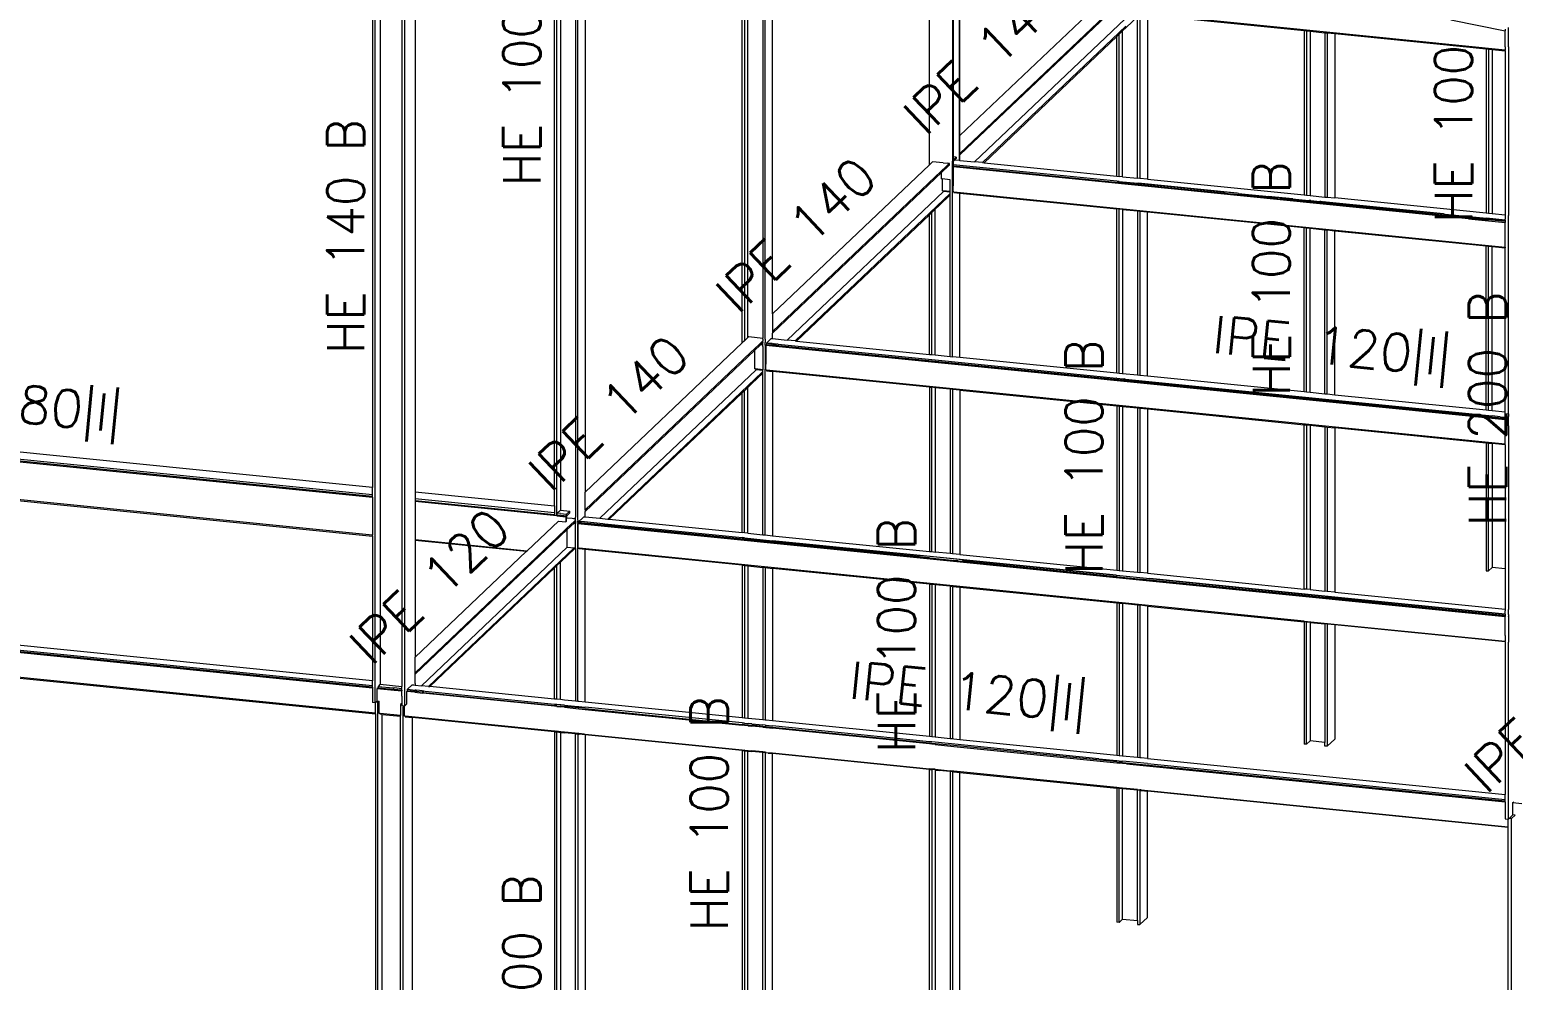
# Model space of a CAD drawing. Header units: millimetres. Extents: x 0 to 42, y 0 to 29.7.
# Drawn here: x 14.02 to 20.14, y 9.92 to 13.84 of the extents above; entities that cross this region are included whole.
import ezdxf
from ezdxf.enums import TextEntityAlignment as Align

# ---------------------------------------------------------------- set-up
doc = ezdxf.new("R2010")
doc.units = ezdxf.units.MM
doc.layers.add('BARRAS_DE_ACERO', color=7, linetype='Continuous', lineweight=9)
doc.layers.add('REFERENCIA_DE_LAS_BARRAS', color=2, linetype='Continuous', lineweight=9)
doc.styles.add('CYPETXT', font='romans__.ttf', dxfattribs={"height": 0.2})

msp = doc.modelspace()

# ---------------------------------------------------------------- linework, layer by layer
at = {"layer": 'BARRAS_DE_ACERO'}
for p, q in [((15.44275, 11.06096), (15.44275, 14.83443)), ((15.43134, 14.75606), (15.43134, 11.94879)), ((15.4633, 14.75608), (15.4633, 11.13757)), ((15.55307, 14.74736), (15.55307, 11.15676)), ((15.56448, 11.16761), (15.56448, 14.76169)), ((16.18273, 11.87334), (16.18273, 14.62053)), ((16.19224, 11.83375), (16.19224, 14.61861)), ((16.20676, 14.61569), (16.20676, 11.85517)), ((16.26832, 14.60329), (16.26832, 11.82585)), ((16.27783, 11.81377), (16.27783, 14.60137)), ((16.95527, 12.54452), (16.95527, 14.46493)), ((17.04086, 14.44769), (17.04086, 12.5647)), ((17.05037, 12.55962), (17.05037, 14.44577)), ((17.82292, 14.29016), (17.82292, 13.33092)), ((17.82601, 14.28954), (17.82601, 13.31214)), ((17.85073, 14.28456), (17.85073, 13.29755)), ((18.47515, 13.99002), (17.85382, 13.3991)), ((17.85382, 13.31955), (18.55261, 13.98412)), ((17.85382, 13.32608), (18.54077, 13.97941)), ((18.59546, 13.92694), (18.59546, 13.22276)), ((20.10126, 13.75171), (18.60102, 13.90234)), ((17.91429, 13.29117), (18.53423, 13.88077)), ((18.52439, 13.22989), (18.52439, 13.83071)), ((19.2729, 13.83213), (19.2729, 13.15473)), ((19.28241, 13.83118), (19.28241, 13.15377)), ((19.29693, 13.82972), (19.29693, 13.15231)), ((19.87792, 13.87626), (20.10126, 13.83128)), ((20.10126, 13.8373), (20.10126, 13.83128)), ((20.10126, 13.77574), (20.10126, 13.83128)), ((20.11553, 13.83443), (20.11553, 13.84504)), ((20.11553, 13.82695), (20.11553, 13.83443)), ((20.11553, 13.76465), (20.11553, 13.82695)), ((19.35849, 13.82354), (19.35849, 13.14613)), ((19.368, 13.82259), (19.368, 13.14517)), ((19.3989, 13.81949), (19.3989, 13.14207)), ((20.10126, 13.76462), (20.10126, 13.77574)), ((20.10126, 13.76462), (20.10126, 13.75171)), ((20.11553, 13.76465), (20.11553, 13.76322)), ((20.11553, 13.76322), (20.11553, 13.76319)), ((20.11553, 13.76319), (20.11553, 13.75354)), ((20.02381, 13.75674), (20.02381, 13.07932)), ((20.03332, 13.75579), (20.03332, 13.07836)), ((20.04784, 13.75433), (20.04784, 13.0769)), ((20.04784, 13.75433), (20.10126, 13.74897)), ((20.10126, 13.74897), (20.10126, 13.75171)), ((20.10126, 13.74897), (20.10126, 13.07154)), ((20.11553, 13.75351), (20.11553, 13.75354)), ((20.11553, 13.75351), (20.11553, 13.75028)), ((20.11553, 13.75028), (20.11553, 13.74754)), ((20.11553, 13.74754), (20.11553, 13.07011)), ((17.85382, 13.32608), (17.85382, 13.3991)), ((17.72781, 13.27926), (17.08128, 12.66437)), ((17.72781, 13.27926), (17.74065, 13.29147)), ((17.78442, 13.28708), (17.74065, 13.29147)), ((17.80622, 13.27428), (17.77784, 13.24729)), ((17.78442, 13.28708), (17.80186, 13.28533)), ((17.81008, 13.2845), (17.80186, 13.28533)), ((17.81008, 13.27795), (17.80622, 13.27428)), ((17.82292, 13.33092), (17.82292, 13.29435)), ((17.82292, 13.28324), (17.82292, 13.29435)), ((17.82292, 13.27031), (17.82292, 13.28324)), ((17.82601, 13.31214), (17.82601, 13.29964)), ((17.83789, 13.31094), (17.82601, 13.29964)), ((17.82601, 13.29404), (17.82601, 13.29964)), ((17.82601, 13.29404), (17.82601, 13.2931)), ((17.8269, 13.29395), (17.82601, 13.2931)), ((17.82601, 13.2931), (17.82601, 13.27923)), ((17.8326, 13.29937), (17.8269, 13.29395)), ((17.8326, 13.29937), (17.83789, 13.30441)), ((17.8326, 13.29937), (17.85073, 13.29755)), ((17.83789, 13.31094), (17.83789, 13.30441)), ((17.85073, 13.29755), (17.85382, 13.29724)), ((17.85382, 13.32608), (17.85382, 13.31955)), ((17.85382, 13.29724), (17.85382, 13.31955)), ((17.85382, 13.29724), (17.91429, 13.29117)), ((17.94676, 13.28791), (17.91429, 13.29117)), ((17.75185, 13.22912), (17.08128, 12.59137)), ((17.08128, 12.58482), (17.75185, 13.22257)), ((17.75185, 13.22912), (17.79781, 13.27283)), ((17.75299, 13.22365), (17.75185, 13.22257)), ((17.7776, 13.24706), (17.75299, 13.22365)), ((17.77784, 13.24729), (17.7776, 13.24706)), ((17.7776, 13.23646), (17.7776, 13.24706)), ((17.7776, 13.22118), (17.7776, 13.23646)), ((17.77784, 13.22116), (17.7776, 13.22118)), ((17.77784, 13.22116), (17.78007, 13.22094)), ((17.81341, 13.21759), (17.78007, 13.22094)), ((17.78007, 13.22094), (17.78007, 13.17247)), ((17.81341, 13.19316), (17.81341, 13.21759)), ((17.82292, 13.19221), (17.82292, 13.27031)), ((17.82539, 13.27006), (17.82601, 13.27065)), ((18.50035, 13.23231), (18.50986, 13.23135)), ((18.52439, 13.22989), (18.58595, 13.22371)), ((18.62636, 13.21966), (19.2729, 13.15473)), ((17.14176, 12.55644), (17.78597, 13.16912)), ((17.78316, 13.17216), (17.78007, 13.17247)), ((17.81341, 13.16912), (17.81341, 13.19316)), ((17.81341, 12.48898), (17.81341, 13.15453)), ((17.82292, 12.48803), (17.82292, 13.19221)), ((17.82539, 13.16792), (17.82539, 13.19196)), ((17.82848, 13.16761), (17.82539, 13.16792)), ((17.82848, 13.16761), (20.10126, 12.93941)), ((17.85382, 12.48493), (17.85382, 13.16231)), ((18.50035, 13.21152), (18.50958, 13.2106)), ((18.50986, 13.21056), (18.50035, 13.21152)), ((18.50958, 13.2106), (18.50989, 13.21057)), ((18.50986, 13.21056), (18.52439, 13.2091)), ((18.50989, 13.21057), (18.52438, 13.20911)), ((18.52438, 13.20911), (18.58869, 13.20265)), ((18.52439, 13.2091), (18.74962, 13.18648)), ((18.99723, 13.16165), (18.58869, 13.20265)), ((18.74962, 13.18648), (18.95036, 13.16633)), ((19.00053, 13.16129), (18.95036, 13.16633)), ((19.00262, 13.16111), (18.99723, 13.16165)), ((19.00053, 13.16129), (19.17242, 13.14402)), ((19.00262, 13.16111), (19.05602, 13.15575)), ((19.11869, 13.14345), (19.04182, 13.15117)), ((19.05602, 13.15575), (19.12443, 13.14888)), ((19.2729, 13.15473), (19.28241, 13.15377)), ((19.28241, 13.15377), (19.29693, 13.15231)), ((19.29693, 13.15231), (19.35849, 13.14613)), ((17.73732, 13.08216), (17.75185, 13.09598)), ((17.75185, 13.09598), (17.76822, 13.11155)), ((17.75185, 12.49516), (17.75185, 13.09598)), ((18.50035, 12.42), (18.50035, 13.0974)), ((18.52439, 13.09499), (18.50986, 13.09645)), ((18.52439, 13.09499), (18.52439, 12.41759)), ((19.1046, 13.14489), (19.0507, 13.15031)), ((19.14549, 13.14078), (19.1046, 13.14489)), ((19.11869, 13.14345), (19.13745, 13.14157)), ((19.14549, 13.14076), (19.13745, 13.14157)), ((19.15617, 13.13971), (19.14549, 13.14078)), ((19.15785, 13.13952), (19.14549, 13.14076)), ((19.1645, 13.13887), (19.15617, 13.13971)), ((19.15785, 13.13952), (19.1645, 13.13885)), ((19.17242, 13.14402), (19.22364, 13.13888)), ((19.18712, 13.13659), (19.27175, 13.1281)), ((19.22364, 13.13888), (19.292, 13.13201)), ((19.26117, 13.13514), (19.29385, 13.13186)), ((19.2729, 13.12798), (19.27175, 13.1281)), ((19.28241, 13.12703), (19.2729, 13.12798)), ((19.28138, 13.12712), (19.28564, 13.12669)), ((19.81632, 13.07342), (19.28241, 13.12703)), ((19.292, 13.13201), (19.29385, 13.13183)), ((19.30012, 13.13123), (19.29385, 13.13186)), ((19.30012, 13.13123), (19.33762, 13.12745)), ((19.34418, 13.12677), (19.34386, 13.1268)), ((19.34418, 13.12677), (19.35439, 13.12575)), ((19.35467, 13.12573), (19.35439, 13.12576)), ((19.35439, 13.12575), (19.35511, 13.12568)), ((19.35467, 13.12573), (19.35511, 13.12569)), ((19.35511, 13.12569), (19.35521, 13.12568)), ((19.35549, 13.12564), (19.35511, 13.12568)), ((19.35549, 13.12565), (19.35521, 13.12568)), ((19.35849, 13.14613), (19.368, 13.14517)), ((19.36219, 13.12497), (19.36368, 13.12482)), ((19.36368, 13.12482), (19.84673, 13.07634)), ((19.84691, 13.07631), (19.36368, 13.12482)), ((19.368, 13.14517), (19.3989, 13.14207)), ((20.02381, 13.07932), (19.3989, 13.14207)), ((17.72781, 13.07312), (17.73732, 13.08216)), ((17.73732, 12.49662), (17.73732, 13.08216)), ((18.58595, 13.08881), (18.58595, 12.41141)), ((18.59546, 13.08786), (18.59546, 12.41046)), ((18.62636, 13.08476), (19.2729, 13.01984)), ((18.62636, 12.40736), (18.62636, 13.08476)), ((19.85372, 13.06967), (19.81632, 13.07342)), ((19.84673, 13.07634), (19.84724, 13.07628)), ((19.84691, 13.07631), (19.84724, 13.07628)), ((19.8473, 13.07628), (19.84724, 13.07628)), ((19.84738, 13.07628), (19.8473, 13.07628)), ((19.84756, 13.07626), (19.84738, 13.07628)), ((19.84933, 13.07608), (19.85431, 13.07558)), ((19.9163, 13.06339), (19.85372, 13.06967)), ((20.10126, 13.0448), (19.85372, 13.06965)), ((19.85431, 13.07558), (19.85458, 13.07555)), ((19.85431, 13.07557), (19.85441, 13.07556)), ((19.85441, 13.07556), (19.85458, 13.07555)), ((19.85458, 13.07555), (20.02465, 13.05849)), ((19.85458, 13.07555), (20.10081, 13.05081)), ((19.9163, 13.06339), (20.03332, 13.05164)), ((19.95024, 13.0567), (20.10126, 13.04154)), ((20.10126, 13.0508), (20.02465, 13.05849)), ((20.10126, 13.07154), (20.10126, 13.06556)), ((20.10126, 13.06556), (20.10126, 13.05445)), ((20.10126, 13.0508), (20.10126, 13.05445)), ((20.10126, 13.05076), (20.10126, 13.0508)), ((20.10126, 13.0448), (20.10126, 13.04154)), ((20.10126, 12.96345), (20.10126, 13.04154)), ((20.11553, 13.06413), (20.11553, 13.07011)), ((20.11553, 13.05302), (20.11553, 13.06413)), ((20.11553, 13.01466), (20.11553, 13.05302)), ((19.2729, 12.34244), (19.2729, 13.01984)), ((19.28241, 12.34149), (19.28241, 13.01889)), ((19.29693, 12.34003), (19.29693, 13.01743)), ((19.35849, 12.33385), (19.35849, 13.01125)), ((19.368, 12.3329), (19.368, 13.0103)), ((19.3989, 12.3298), (19.3989, 13.0072)), ((20.11553, 12.93525), (20.11553, 13.01466)), ((20.02381, 12.26705), (20.02381, 12.94445)), ((20.03332, 12.2661), (20.03332, 12.9435)), ((20.04784, 12.26464), (20.04784, 12.94204)), ((20.10126, 12.93941), (20.10126, 12.96345)), ((20.10126, 12.93941), (20.10126, 12.93668)), ((20.10126, 12.25928), (20.10126, 12.93668)), ((20.11553, 12.25785), (20.11553, 12.93525)), ((17.08128, 12.66437), (17.08128, 12.59137)), ((16.30873, 11.92963), (16.95527, 12.54452)), ((16.96478, 12.55357), (16.95527, 12.54452)), ((16.9793, 12.56738), (16.98263, 12.57055)), ((16.98263, 12.57055), (17.04086, 12.5647)), ((17.02525, 12.5381), (17.02816, 12.54086)), ((17.03756, 12.54979), (17.02816, 12.54086)), ((17.0315, 12.53747), (17.03459, 12.54041)), ((17.04086, 12.54576), (17.04028, 12.54582)), ((17.04086, 12.56057), (17.04086, 12.5647)), ((17.04086, 12.54946), (17.04086, 12.55293)), ((17.04086, 12.54946), (17.04086, 12.54638)), ((17.04086, 12.53978), (17.04086, 12.54576)), ((17.04086, 12.53653), (17.04086, 12.53971)), ((17.05037, 12.55962), (17.05037, 12.54638)), ((17.05037, 12.54481), (17.05037, 12.54638)), ((17.05037, 12.53883), (17.05037, 12.54481)), ((17.05593, 12.54425), (17.07572, 12.56307)), ((17.06131, 12.54371), (17.0604, 12.5438)), ((17.066, 12.54323), (17.06716, 12.54311)), ((17.06832, 12.54299), (17.06716, 12.54311)), ((17.06948, 12.54287), (17.06832, 12.54299)), ((17.06948, 12.54287), (17.07064, 12.54275)), ((17.07207, 12.5426), (17.07064, 12.54275)), ((17.07348, 12.54245), (17.07207, 12.5426)), ((17.07487, 12.5423), (17.07348, 12.54245)), ((17.07653, 12.54212), (17.07487, 12.5423)), ((17.07653, 12.54212), (17.07788, 12.54197)), ((17.07923, 12.54182), (17.07788, 12.54197)), ((17.07923, 12.54182), (17.08205, 12.54151)), ((17.08128, 12.59137), (17.08128, 12.58482)), ((17.08128, 12.56251), (17.14176, 12.55644)), ((17.08205, 12.54151), (17.08274, 12.54143)), ((17.08274, 12.54143), (17.08409, 12.54128)), ((17.08513, 12.54116), (17.08409, 12.54128)), ((17.08513, 12.54116), (17.08617, 12.54104)), ((17.08617, 12.54104), (17.08721, 12.54092)), ((17.08721, 12.54092), (17.08848, 12.54077)), ((17.08948, 12.54065), (17.08848, 12.54077)), ((17.08948, 12.54065), (17.09048, 12.54053)), ((17.09148, 12.54041), (17.09048, 12.54053)), ((17.09148, 12.54041), (17.09367, 12.54017)), ((17.09367, 12.54017), (17.09709, 12.53981)), ((17.10394, 12.53906), (17.09709, 12.53981)), ((17.17422, 12.55318), (17.14176, 12.55644)), ((16.30873, 11.85664), (16.99059, 12.50513)), ((16.30873, 11.85008), (16.9793, 12.48783)), ((17.00529, 12.51255), (16.9793, 12.48783)), ((16.99059, 12.50513), (17.02525, 12.5381)), ((17.02816, 12.53429), (17.00753, 12.51468)), ((17.04086, 12.52952), (17.04086, 12.43438)), ((17.05037, 12.53558), (17.05037, 12.53883)), ((17.05037, 12.53558), (17.05037, 12.45747)), ((17.05285, 12.53533), (17.05594, 12.53827)), ((17.05285, 12.53533), (20.10126, 12.22925)), ((17.05285, 12.53533), (17.05285, 12.45722)), ((17.05594, 12.53827), (17.0651, 12.53735)), ((17.05594, 12.53827), (17.06511, 12.53734)), ((17.06515, 12.53735), (17.0651, 12.53735)), ((17.06515, 12.53734), (17.06511, 12.53734)), ((17.06515, 12.53735), (17.06515, 12.53734)), ((17.72781, 12.49758), (17.73732, 12.49662)), ((17.73732, 12.49662), (17.75185, 12.49516)), ((17.75185, 12.49516), (17.81341, 12.48898)), ((17.81341, 12.48898), (17.82292, 12.48803)), ((16.40168, 11.81845), (17.03893, 12.4245)), ((16.99568, 12.37682), (17.04086, 12.41979)), ((17.00753, 12.43773), (17.01062, 12.43742)), ((17.01062, 12.43467), (17.01062, 12.43742)), ((17.01062, 12.43467), (17.01341, 12.43439)), ((17.04086, 12.43164), (17.01341, 12.43439)), ((17.04086, 12.42634), (17.03893, 12.4245)), ((17.04086, 11.75426), (17.04086, 12.41979)), ((17.05037, 12.45747), (17.05037, 12.44636)), ((17.05037, 12.44636), (17.05037, 12.43668)), ((17.05037, 12.43343), (17.05037, 12.43668)), ((17.05037, 12.43069), (17.05037, 12.43343)), ((17.05037, 11.7533), (17.05037, 12.43069)), ((17.05285, 12.43463), (17.05285, 12.45722)), ((17.05285, 12.43463), (17.05285, 12.43318)), ((17.05594, 12.43287), (17.05285, 12.43318)), ((20.10126, 12.1271), (17.05594, 12.43287)), ((17.08128, 12.42759), (17.08128, 11.7502)), ((17.72781, 12.36267), (17.08128, 12.42759)), ((17.75131, 12.47444), (18.49881, 12.39939)), ((16.9793, 12.36124), (16.99568, 12.37682)), ((17.72781, 12.36267), (17.72781, 11.68527)), ((17.72781, 12.36267), (17.73732, 12.36172)), ((17.75185, 12.36026), (17.73732, 12.36172)), ((17.73732, 11.68432), (17.73732, 12.36172)), ((17.75185, 12.36026), (17.75185, 11.68286)), ((17.81341, 12.35408), (17.75185, 12.36026)), ((18.50035, 12.39923), (18.49881, 12.39939)), ((18.50035, 12.39923), (18.52453, 12.39681)), ((18.52453, 12.39681), (18.53227, 12.39605)), ((18.53427, 12.39586), (18.53227, 12.39605)), ((18.53427, 12.39586), (18.53433, 12.39585)), ((18.53433, 12.39585), (18.5356, 12.39572)), ((18.5356, 12.39572), (20.04784, 12.24386)), ((15.43134, 11.91921), (11.601, 12.30382)), ((17.81341, 12.35408), (17.81341, 11.67668)), ((17.82292, 12.35313), (17.81341, 12.35408)), ((17.82292, 12.35313), (17.82292, 11.67572)), ((17.85382, 12.35003), (17.82292, 12.35313)), ((17.85382, 12.35003), (17.85382, 11.67262)), ((18.50035, 12.28511), (18.50035, 11.60769)), ((18.50986, 12.28416), (18.50986, 11.60674)), ((18.52439, 12.2827), (18.52439, 11.60528)), ((18.58595, 12.27652), (18.58595, 11.5991)), ((18.59546, 12.27557), (18.59546, 11.59815)), ((18.62636, 12.27247), (18.62636, 11.59505)), ((20.08089, 12.24054), (20.04784, 12.24386)), ((20.10126, 12.23849), (20.10126, 12.23253)), ((20.11553, 12.25185), (20.11553, 12.25785)), ((20.11553, 12.25185), (20.11553, 12.24074)), ((20.11553, 12.20236), (20.11553, 12.24074)), ((19.2729, 11.53013), (19.2729, 12.20755)), ((19.28241, 12.2066), (19.28241, 11.52918)), ((19.29693, 12.20514), (19.29693, 11.52772)), ((19.35849, 12.19896), (19.35849, 11.52154)), ((19.368, 12.19801), (19.3989, 12.19491)), ((19.368, 12.19801), (19.368, 11.52059)), ((20.10126, 12.22925), (20.10126, 12.2325)), ((20.10126, 12.1271), (20.10126, 12.22925)), ((20.11553, 12.20236), (20.11553, 12.12567)), ((20.02381, 12.13216), (20.02381, 11.60558)), ((20.03332, 12.13121), (20.04784, 12.12975)), ((20.03332, 11.60462), (20.03332, 12.13121)), ((20.04784, 12.12975), (20.04784, 11.61844)), ((20.10126, 12.12439), (20.04784, 12.12975)), ((20.10126, 12.12439), (20.10126, 12.1271)), ((20.10126, 12.12439), (20.10126, 11.61308)), ((20.11553, 12.12567), (20.11553, 12.12296)), ((20.11553, 12.12296), (20.11553, 11.44553)), ((13.19649, 11.97243), (15.43134, 11.74802)), ((15.60775, 11.93108), (16.18273, 11.87334)), ((15.60775, 11.93108), (15.60775, 11.9015)), ((16.30873, 11.85664), (16.30873, 11.92963)), ((15.43134, 11.75238), (13.75146, 11.92105)), ((15.43134, 11.91164), (15.43134, 11.91921)), ((15.43134, 11.90836), (15.43134, 11.75238)), ((16.19231, 11.83196), (15.60775, 11.89065)), ((15.60775, 11.89065), (15.60775, 11.73467)), ((16.18273, 11.87334), (16.18273, 11.84377)), ((16.18273, 11.84377), (16.18273, 11.83618)), ((16.18273, 11.83471), (16.18273, 11.83618)), ((16.18273, 11.83471), (16.19224, 11.83375)), ((16.19231, 11.83196), (16.21621, 11.82956)), ((16.20676, 11.85517), (16.19363, 11.84268)), ((16.20676, 11.84136), (16.19363, 11.84268)), ((16.20676, 11.83376), (16.19363, 11.83508)), ((16.20676, 11.85517), (16.2448, 11.85136)), ((16.20676, 11.84136), (16.23167, 11.83886)), ((16.20676, 11.83376), (16.20821, 11.83361)), ((16.22083, 11.83234), (16.20821, 11.83361)), ((16.21621, 11.82956), (16.22308, 11.82887)), ((16.23167, 11.83125), (16.22083, 11.83234)), ((16.22858, 11.82832), (16.22858, 11.80739)), ((16.22858, 11.80739), (16.23167, 11.81033)), ((16.23167, 11.83886), (16.2448, 11.85136)), ((16.23167, 11.83125), (16.2448, 11.84375)), ((16.23167, 11.83125), (16.23167, 11.83886)), ((16.23167, 11.81033), (16.23167, 11.82414)), ((16.2448, 11.84375), (16.2448, 11.85136)), ((16.26056, 11.80583), (16.25748, 11.80289)), ((16.26056, 11.80583), (16.265, 11.81004)), ((16.265, 11.81004), (16.26627, 11.81125)), ((16.26627, 11.81126), (16.26628, 11.81126)), ((16.26628, 11.81126), (16.26629, 11.81126)), ((16.26628, 11.80895), (16.26628, 11.81125)), ((16.26628, 11.80895), (16.26628, 11.80526)), ((16.26832, 11.81319), (16.26831, 11.81319)), ((16.26832, 11.8132), (16.26832, 11.82046)), ((16.26832, 11.81104), (16.26832, 11.81319)), ((16.27783, 11.81377), (16.27783, 11.81008)), ((16.27783, 11.80422), (16.27783, 11.81008)), ((16.28339, 11.80952), (16.29748, 11.82292)), ((16.28339, 11.80952), (16.294, 11.80845)), ((16.28339, 11.80355), (16.28339, 11.80952)), ((16.3819, 11.79963), (16.294, 11.80845)), ((16.30318, 11.82834), (16.29748, 11.82292)), ((16.30873, 11.85664), (16.30873, 11.85008)), ((16.30873, 11.82778), (16.36922, 11.82171)), ((16.40168, 11.81845), (16.40791, 11.81782)), ((15.43134, 11.74802), (15.43134, 11.75238)), ((15.43134, 11.74802), (15.43134, 11.15231)), ((15.60775, 11.18495), (16.25562, 11.80113)), ((16.23484, 11.77537), (15.60775, 11.17896)), ((16.23484, 11.77537), (16.26318, 11.80232)), ((16.26318, 11.80232), (16.26832, 11.8018)), ((16.26832, 11.69965), (16.26832, 11.79985)), ((16.27783, 11.8041), (16.27783, 11.80398)), ((16.27783, 11.80398), (16.27783, 11.80085)), ((16.27783, 11.72274), (16.27783, 11.80085)), ((16.2803, 11.72249), (16.28031, 11.8006)), ((16.28031, 11.8006), (16.2834, 11.80354)), ((16.28339, 11.80355), (16.2834, 11.80355)), ((16.29254, 11.80264), (16.2834, 11.80355)), ((16.2834, 11.80354), (16.29253, 11.80262)), ((16.29254, 11.80264), (16.2926, 11.80263)), ((16.3819, 11.79963), (16.38918, 11.79889)), ((16.38918, 11.79889), (16.95527, 11.74206)), ((16.9793, 11.76044), (17.04086, 11.75426)), ((17.04086, 11.75426), (17.05037, 11.7533)), ((17.05037, 11.7533), (17.08128, 11.7502)), ((17.08128, 11.7502), (17.72781, 11.68527)), ((15.60775, 11.73467), (16.0697, 11.68829)), ((16.23483, 11.70301), (15.63436, 11.13193)), ((15.6627, 11.12908), (16.26318, 11.70016)), ((16.06555, 11.68434), (16.0697, 11.68829)), ((16.26628, 11.69712), (16.20676, 11.64051)), ((16.26628, 11.69985), (16.26832, 11.69965)), ((16.26832, 11.69692), (16.26628, 11.69712)), ((16.26832, 11.69692), (16.26832, 11.69965)), ((16.26832, 11.69692), (16.26832, 11.06827)), ((16.27783, 11.71163), (16.27783, 11.72274)), ((16.27783, 11.69597), (16.27783, 11.71163)), ((16.27783, 11.06732), (16.27783, 11.69597)), ((16.2803, 11.69845), (16.2803, 11.72249)), ((16.2803, 11.69845), (16.28339, 11.69814)), ((16.28339, 11.69648), (16.28339, 11.69814)), ((19.2729, 11.39798), (16.28339, 11.69814)), ((16.28339, 11.69648), (16.28339, 11.69541)), ((16.30873, 11.69287), (16.28339, 11.69541)), ((16.30873, 11.06422), (16.30873, 11.69287)), ((16.95527, 11.62795), (16.30873, 11.69287)), ((16.96478, 11.7411), (17.08128, 11.7294)), ((17.08128, 11.7294), (17.68903, 11.66839)), ((17.72781, 11.65853), (17.08864, 11.72271)), ((17.72781, 11.68527), (17.73732, 11.68432)), ((17.73732, 11.68432), (17.75185, 11.68286)), ((16.18273, 11.61766), (16.19224, 11.6267)), ((16.95527, 11.62795), (16.95527, 10.9993)), ((16.95527, 11.62795), (16.96478, 11.627)), ((16.96478, 11.627), (16.96478, 10.99834)), ((16.96478, 11.627), (16.9793, 11.62554)), ((16.9793, 11.62554), (16.9793, 10.99689)), ((16.9793, 11.62554), (17.04086, 11.61936)), ((17.86354, 11.65088), (17.68916, 11.66837)), ((18.49823, 11.58713), (17.68916, 11.66837)), ((17.72781, 11.65853), (17.82821, 11.64845)), ((17.72781, 11.6585), (17.84684, 11.64655)), ((17.84694, 11.64657), (17.82821, 11.64845)), ((17.84694, 11.64654), (17.84684, 11.64655)), ((17.84694, 11.64657), (17.86292, 11.64497)), ((17.84694, 11.64654), (19.37002, 11.49361)), ((17.85382, 11.67262), (18.50035, 11.60769)), ((18.50035, 11.58097), (17.86292, 11.64497)), ((17.86354, 11.65088), (18.63608, 11.57332)), ((15.66841, 11.12851), (16.18273, 11.61766)), ((16.18273, 11.07687), (16.18273, 11.61766)), ((17.04086, 11.61936), (17.04086, 10.9907)), ((17.05037, 11.61841), (17.04086, 11.61936)), ((17.05037, 11.61841), (17.05037, 10.98975)), ((17.05037, 11.61841), (17.08128, 11.61531)), ((17.08128, 11.61531), (17.08128, 10.98665)), ((17.72781, 11.55039), (17.08128, 11.61531)), ((18.49823, 11.58713), (18.63619, 11.57329)), ((18.50035, 11.60769), (18.50986, 11.60674)), ((18.50035, 11.58097), (18.59546, 11.57143)), ((18.50986, 11.60674), (18.52439, 11.60528)), ((18.52439, 11.60528), (18.58595, 11.5991)), ((18.58595, 11.5991), (18.59546, 11.59815)), ((18.62636, 11.59505), (18.59546, 11.59815)), ((20.09509, 11.42086), (18.59546, 11.57143)), ((18.62636, 11.59505), (19.2729, 11.53013)), ((19.35849, 11.50079), (18.63608, 11.57332)), ((18.63619, 11.57329), (19.2729, 11.50936)), ((20.02381, 11.60558), (20.03332, 11.60462)), ((20.04784, 11.61844), (20.03332, 11.60462)), ((20.10126, 11.61308), (20.04784, 11.61844)), ((20.10126, 11.61308), (20.10126, 11.44696)), ((15.43134, 11.12553), (11.601, 11.51012)), ((15.43134, 11.12227), (11.601, 11.50686)), ((17.72781, 11.55039), (17.72781, 10.92173)), ((17.72781, 11.55039), (17.73732, 11.54944)), ((17.73732, 11.54944), (17.73732, 10.92077)), ((17.75185, 11.54798), (17.73732, 11.54944)), ((17.75185, 11.54798), (17.75185, 10.91932)), ((17.81341, 11.5418), (17.75185, 11.54798)), ((17.81341, 11.5418), (17.81341, 10.91314)), ((17.81341, 11.5418), (17.82292, 11.54085)), ((17.82292, 11.54085), (17.82292, 10.91218)), ((17.82292, 11.54085), (17.85382, 11.53775)), ((17.85382, 11.53775), (17.85382, 10.90908)), ((17.85382, 11.53775), (18.50035, 11.47283)), ((19.2729, 11.50936), (19.35807, 11.50082)), ((19.29693, 11.52772), (19.35849, 11.52154)), ((20.10125, 11.4262), (19.35807, 11.50082)), ((19.35849, 11.50079), (19.368, 11.49984)), ((19.3989, 11.51749), (20.10126, 11.44696)), ((18.50035, 11.47283), (18.50035, 10.84417)), ((18.50035, 11.47283), (18.50986, 11.47188)), ((18.50986, 11.47188), (18.50986, 10.84321)), ((18.50986, 11.47188), (18.52439, 11.47042)), ((18.52439, 11.47042), (18.52439, 10.84176)), ((18.58595, 11.46424), (18.52439, 11.47042)), ((18.58595, 11.46424), (18.58595, 10.83558)), ((18.59546, 11.46329), (18.58595, 11.46424)), ((18.59546, 11.46329), (18.59546, 10.83462)), ((18.62636, 11.46019), (18.59546, 11.46329)), ((18.62636, 11.46019), (18.62636, 10.83152)), ((18.62636, 11.46019), (19.2729, 11.39527)), ((20.10126, 11.42019), (19.37002, 11.49361)), ((20.10126, 11.44696), (20.10126, 11.44097)), ((20.11553, 11.43954), (20.11553, 11.44553)), ((15.44394, 11.01886), (11.601, 11.4047)), ((19.2729, 11.39798), (20.10126, 11.31481)), ((19.2729, 11.39527), (19.2729, 10.89142)), ((19.28241, 11.39432), (19.2729, 11.39527)), ((19.28241, 10.89046), (19.28241, 11.39432)), ((19.29693, 11.39286), (19.28241, 11.39432)), ((19.29693, 11.39286), (19.29693, 10.90428)), ((19.29693, 11.39286), (19.35849, 11.38668)), ((19.35849, 11.38668), (19.35849, 10.8981)), ((19.368, 11.38573), (19.35849, 11.38668)), ((19.368, 11.38573), (19.368, 10.88187)), ((19.3989, 11.38263), (19.3989, 10.91126)), ((20.10126, 11.42024), (20.09509, 11.42086)), ((20.10126, 11.4262), (20.10125, 11.4262)), ((20.10126, 11.42621), (20.10126, 11.4262)), ((20.10126, 11.4262), (20.10126, 11.42024)), ((20.10126, 11.42024), (20.10126, 11.42019)), ((20.10126, 11.42019), (20.10126, 11.41695)), ((20.10126, 11.33885), (20.10126, 11.41695)), ((20.11553, 11.42478), (20.11553, 11.42477)), ((20.11553, 11.42477), (20.11553, 11.41881)), ((20.11553, 11.41876), (20.11553, 11.41881)), ((20.11553, 11.41658), (20.11553, 11.41876)), ((20.11553, 11.41658), (20.11553, 11.31067)), ((15.43134, 11.15231), (13.19649, 11.3767)), ((20.10126, 11.33885), (20.10126, 11.31481)), ((20.10126, 11.3121), (20.10126, 11.31481)), ((20.10126, 11.3121), (20.10126, 10.68342)), ((20.11553, 10.58704), (20.11553, 11.31067)), ((15.60775, 11.18495), (15.60775, 11.24894)), ((15.43134, 11.13151), (15.43134, 11.15231)), ((15.4633, 11.13757), (15.45449, 11.12918)), ((15.4633, 11.13757), (15.55307, 11.12856)), ((15.55307, 11.15676), (15.55307, 11.12856)), ((15.56448, 11.06986), (15.56448, 11.16761)), ((15.57622, 11.11696), (15.59601, 11.13578)), ((15.59601, 11.13578), (15.60184, 11.13519)), ((15.60184, 11.13519), (15.60775, 11.1346)), ((15.60775, 11.17896), (15.60775, 11.18495)), ((15.60775, 11.14081), (15.60775, 11.17896)), ((15.43134, 11.12553), (15.43134, 11.12227)), ((15.43134, 11.12227), (15.43134, 11.0621)), ((15.4514, 11.07118), (15.4514, 11.12025)), ((15.45449, 11.12918), (15.45449, 11.1232)), ((15.45449, 11.1232), (15.51745, 11.11688)), ((15.52015, 11.11661), (15.51745, 11.11688)), ((15.52015, 11.11661), (15.52163, 11.11646)), ((15.55307, 11.1133), (15.52163, 11.11646)), ((15.52163, 11.1132), (15.55307, 11.11005)), ((15.55307, 11.11929), (15.55307, 11.12856)), ((15.55307, 11.1133), (15.55307, 11.11005)), ((15.55307, 11.08881), (15.55307, 11.11005)), ((15.55307, 11.08881), (15.55307, 11.05888)), ((15.57313, 11.10789), (15.57313, 11.10803)), ((15.60578, 11.10475), (15.57313, 11.10803)), ((15.57314, 11.07371), (15.57313, 11.10789)), ((15.57314, 11.05697), (15.57314, 11.07371)), ((15.57622, 11.11696), (15.60775, 11.1138)), ((15.57622, 11.11097), (15.57622, 11.11696)), ((15.60578, 11.10475), (15.63984, 11.10134)), ((15.61039, 11.11353), (15.60775, 11.1138)), ((15.63722, 11.10485), (15.60887, 11.10769)), ((15.61039, 11.11353), (15.61457, 11.11311)), ((15.63658, 11.1109), (15.61457, 11.11311)), ((15.6627, 11.12908), (15.63436, 11.13193)), ((15.63658, 11.1109), (15.64291, 11.11026)), ((15.64293, 11.10428), (15.63722, 11.10485)), ((16.18273, 11.04683), (15.63984, 11.10134)), ((15.64291, 11.11026), (15.64862, 11.10969)), ((15.64293, 11.10428), (16.18273, 11.05008)), ((15.64862, 11.10969), (16.18273, 11.05607)), ((15.6627, 11.12908), (15.66841, 11.12851)), ((16.18273, 11.07687), (15.66841, 11.12851)), ((16.19224, 11.07591), (16.18273, 11.07687)), ((16.22314, 11.07281), (16.20676, 11.07446)), ((16.26832, 11.06827), (16.22314, 11.07281)), ((15.44275, 11.06096), (15.43134, 11.0621)), ((15.44584, 11.0639), (15.44394, 11.06209)), ((15.44394, 11.01612), (15.44394, 7.25986)), ((15.4514, 11.06918), (15.45996, 11.06833)), ((15.45996, 11.06833), (15.4544, 11.06304)), ((15.45996, 11.01725), (15.45996, 11.06833)), ((15.46305, 11.01694), (15.45996, 11.01725)), ((15.5476, 11.00845), (15.46305, 11.01694)), ((15.46305, 11.0142), (15.46305, 11.01694)), ((15.47193, 11.01331), (15.46305, 11.0142)), ((15.47193, 7.27549), (15.47193, 11.01331)), ((15.54982, 11.05346), (15.55166, 11.05327)), ((15.55307, 11.05313), (15.55166, 11.05327)), ((15.55307, 11.05888), (15.55307, 11.05461)), ((15.55307, 11.05461), (15.55307, 11.05313)), ((15.55806, 11.04938), (15.55806, 11.04343)), ((15.55806, 7.2484), (15.55806, 11.04343)), ((15.56363, 11.00684), (15.56363, 11.04882)), ((15.56363, 11.04882), (15.56448, 11.04874)), ((15.56448, 11.06547), (15.56448, 11.06986)), ((15.56448, 11.04874), (15.56448, 11.06547)), ((15.57314, 11.05697), (15.56448, 11.04874)), ((16.18273, 11.05607), (16.19224, 11.05511)), ((16.19224, 11.04912), (16.18273, 11.05008)), ((16.19224, 11.04587), (16.18273, 11.04683)), ((16.19224, 11.05511), (16.20676, 11.05366)), ((16.19224, 11.04912), (16.20676, 11.04767)), ((16.19224, 11.04587), (16.20676, 11.04442)), ((16.20862, 11.04748), (16.20676, 11.04767)), ((16.20862, 11.04423), (16.20676, 11.04442)), ((16.22314, 11.04602), (16.20862, 11.04748)), ((16.22314, 11.04277), (16.20862, 11.04423)), ((16.22314, 11.05201), (16.27783, 11.04652)), ((16.27959, 11.04035), (16.22314, 11.04602)), ((16.22314, 11.04277), (16.28285, 11.03678)), ((16.27783, 11.06732), (16.26832, 11.06827)), ((16.28285, 11.06682), (16.27783, 11.06732)), ((16.27783, 11.04652), (16.28285, 11.04602)), ((16.30873, 11.06422), (16.28285, 11.06682)), ((16.28285, 11.04602), (16.30873, 11.04342)), ((16.28285, 11.03678), (16.30873, 11.03418)), ((16.95527, 10.9993), (16.30873, 11.06422)), ((16.95527, 10.97851), (16.30873, 11.04342)), ((16.30873, 11.03743), (16.5481, 11.01339)), ((16.30873, 11.03418), (16.95527, 10.96926)), ((16.5481, 11.01339), (16.95527, 10.97251)), ((15.56514, 11.00669), (15.56363, 11.00684)), ((15.56672, 11.00653), (15.56514, 11.00669)), ((16.96478, 10.99834), (16.95527, 10.9993)), ((16.96478, 10.97755), (16.95527, 10.97851)), ((16.96478, 10.97155), (16.95527, 10.97251)), ((16.96478, 10.9683), (16.95527, 10.96926)), ((16.9793, 10.99689), (16.96478, 10.99834)), ((16.96478, 10.97755), (16.9793, 10.9761)), ((16.96478, 10.97155), (16.9793, 10.9701)), ((16.9793, 10.96685), (16.96478, 10.9683)), ((16.99568, 10.99524), (16.9793, 10.99689)), ((16.9793, 10.9761), (16.98116, 10.97591)), ((16.98116, 10.96666), (16.9793, 10.96685)), ((16.99568, 10.97445), (16.98116, 10.97591)), ((16.98116, 10.96666), (16.99568, 10.9652)), ((17.04086, 10.9907), (16.99568, 10.99524)), ((16.99568, 10.97445), (17.04086, 10.96991)), ((17.04086, 10.96391), (16.99568, 10.96845)), ((17.04086, 10.96066), (16.99568, 10.9652)), ((17.05037, 10.98975), (17.04086, 10.9907)), ((17.05037, 10.96896), (17.04086, 10.96991)), ((17.04086, 10.96066), (17.05037, 10.95971)), ((17.05539, 10.98925), (17.05037, 10.98975)), ((17.05037, 10.96896), (17.05539, 10.96846)), ((17.05539, 10.95921), (17.05037, 10.95971)), ((17.05539, 10.96246), (17.05213, 10.96278)), ((17.08128, 10.98665), (17.05539, 10.98925)), ((17.05539, 10.96846), (17.08128, 10.96586)), ((17.08128, 10.95986), (17.05539, 10.96246)), ((17.05539, 10.95921), (17.08128, 10.95661)), ((17.72781, 10.92173), (17.08128, 10.98665)), ((17.72781, 10.90094), (17.08128, 10.96586)), ((17.72781, 10.89495), (17.08128, 10.95986)), ((17.72781, 10.89169), (17.08128, 10.95661)), ((16.18512, 10.94444), (16.18273, 10.94468)), ((16.18273, 10.94194), (16.18273, 7.95249)), ((16.18512, 10.94444), (16.19224, 10.94372)), ((16.20638, 10.9423), (16.19224, 10.94372)), ((16.19224, 7.95154), (16.19224, 10.94098)), ((16.20638, 10.9423), (16.20676, 10.94226)), ((16.20676, 10.94226), (16.20862, 10.94208)), ((16.20676, 10.93953), (16.20676, 7.96535)), ((16.20676, 10.93953), (16.22314, 10.93788)), ((16.22143, 10.94079), (16.20862, 10.94208)), ((16.22143, 10.94079), (16.22314, 10.94062)), ((16.28285, 10.93463), (16.22314, 10.94062)), ((16.26832, 10.93334), (16.22314, 10.93788)), ((16.26832, 10.93334), (16.27783, 10.93239)), ((16.26832, 7.95917), (16.26832, 10.93334)), ((16.27783, 10.93239), (16.28443, 10.93173)), ((16.30504, 10.9324), (16.28285, 10.93463)), ((16.30873, 10.92929), (16.28443, 10.93173)), ((16.30504, 10.9324), (16.30873, 10.93203)), ((16.30873, 10.93203), (16.95527, 10.86712)), ((16.30873, 10.92929), (16.30873, 7.97233)), ((16.95527, 10.86438), (16.30873, 10.92929)), ((17.73732, 10.92077), (17.72781, 10.92173)), ((17.73732, 10.89999), (17.72781, 10.90094)), ((17.73732, 10.894), (17.72781, 10.89495)), ((17.75185, 10.91932), (17.73732, 10.92077)), ((18.42655, 10.83078), (17.73732, 10.89999)), ((17.82793, 10.8849), (17.73732, 10.894)), ((17.81341, 10.91314), (17.75185, 10.91932)), ((17.75185, 10.88928), (17.82793, 10.88164)), ((17.82292, 10.91218), (17.81341, 10.91314)), ((17.82793, 10.91168), (17.82292, 10.91218)), ((17.85382, 10.90908), (17.82793, 10.91168)), ((18.50035, 10.84417), (17.85382, 10.90908)), ((19.28241, 10.89046), (19.2729, 10.89142)), ((19.29693, 10.90428), (19.28241, 10.89046)), ((19.35849, 10.8981), (19.29693, 10.90428)), ((19.35849, 10.88283), (19.35849, 10.8981)), ((19.3989, 10.91126), (19.368, 10.88187)), ((16.95527, 10.86712), (16.96453, 10.86619)), ((16.95527, 10.86438), (16.95527, 8.68723)), ((16.95527, 10.86438), (16.96478, 10.86342)), ((16.96478, 10.86616), (16.96453, 10.86619)), ((16.96478, 10.86616), (16.97892, 10.86474)), ((16.96478, 10.86342), (16.9793, 10.86197)), ((16.96478, 10.86342), (16.96478, 8.68627)), ((16.9793, 10.8647), (16.97892, 10.86474)), ((16.9793, 10.8647), (16.98116, 10.86452)), ((16.9793, 10.86197), (16.99568, 10.86032)), ((16.9793, 8.70008), (16.9793, 10.86197)), ((16.98116, 10.86452), (16.9953, 10.8631)), ((16.9953, 10.8631), (16.99568, 10.86306)), ((17.04086, 10.85852), (16.99568, 10.86306)), ((17.04086, 10.85578), (16.99568, 10.86032)), ((17.05037, 10.85757), (17.04086, 10.85852)), ((17.05037, 10.85483), (17.04086, 10.85578)), ((17.05539, 10.85707), (17.05037, 10.85757)), ((17.0637, 10.85349), (17.05037, 10.85483)), ((17.05539, 10.85707), (17.08047, 10.85455)), ((17.0637, 10.85349), (17.08128, 10.85172)), ((17.08128, 10.85447), (17.08047, 10.85455)), ((17.08128, 10.85447), (17.72781, 10.78955)), ((17.08128, 8.70707), (17.08128, 10.85172)), ((17.72781, 10.7868), (17.08128, 10.85172)), ((18.50035, 10.81739), (17.82793, 10.8849)), ((17.82793, 10.88164), (18.50035, 10.81413)), ((18.42655, 10.83078), (18.50035, 10.82337)), ((18.50986, 10.84321), (18.50035, 10.84417)), ((18.52439, 10.84176), (18.50986, 10.84321)), ((18.58595, 10.83558), (18.52439, 10.84176)), ((18.59546, 10.83462), (18.58595, 10.83558)), ((18.60047, 10.83412), (18.59546, 10.83462)), ((18.62636, 10.83152), (18.60047, 10.83412)), ((18.62636, 10.83152), (20.10126, 10.68342)), ((19.368, 10.88187), (19.35849, 10.88283)), ((17.75185, 10.78714), (17.72781, 10.78955)), ((17.72781, 9.42196), (17.72781, 10.7868)), ((17.75185, 10.78439), (17.73732, 10.78585)), ((17.75185, 10.78714), (17.81341, 10.78096)), ((17.7537, 10.7842), (17.76822, 10.78275)), ((17.81341, 10.77821), (17.76822, 10.78275)), ((17.81341, 10.77821), (17.81341, 9.42863)), ((17.82292, 10.77725), (17.81341, 10.77821)), ((17.82793, 10.77675), (17.82292, 10.77725)), ((18.50035, 10.71199), (17.82793, 10.7795)), ((17.82793, 10.77675), (17.85382, 10.77415)), ((17.85382, 9.4418), (17.85382, 10.77415)), ((17.85382, 10.77415), (18.50035, 10.70923)), ((18.50035, 10.82337), (18.50986, 10.82241)), ((18.50035, 10.81739), (18.50986, 10.81643)), ((18.50035, 10.81413), (18.50986, 10.81317)), ((18.50986, 10.82241), (18.52439, 10.82096)), ((18.52439, 10.81498), (18.50986, 10.81643)), ((18.52439, 10.81172), (18.50986, 10.81317)), ((18.62636, 10.81072), (18.52439, 10.82096)), ((18.52439, 10.81498), (20.10126, 10.65665)), ((18.54077, 10.81007), (18.52439, 10.81172)), ((18.50961, 10.71106), (18.50035, 10.71199)), ((18.50986, 10.71103), (18.50961, 10.71106)), ((18.52401, 10.70961), (18.50986, 10.71103)), ((18.52439, 10.70682), (18.50986, 10.70828)), ((18.52401, 10.70961), (18.52439, 10.70957)), ((18.54077, 10.70793), (18.52439, 10.70957)), ((18.58595, 10.70064), (18.52439, 10.70682)), ((18.52439, 10.16955), (18.52439, 10.70682)), ((18.58595, 10.70339), (18.54077, 10.70793)), ((18.58595, 10.70339), (18.59546, 10.70244)), ((18.59546, 10.69968), (18.58595, 10.70064)), ((18.60047, 10.70194), (18.59546, 10.70244)), ((18.62636, 10.17653), (18.62636, 10.69658)), ((20.10126, 10.65338), (20.10126, 10.58347)), ((20.13345, 10.65015), (20.13654, 10.6531)), ((20.13345, 10.65015), (20.17021, 10.64646)), ((20.10126, 10.58347), (20.11386, 10.58221)), ((20.11553, 10.58204), (20.11386, 10.58221)), ((20.11553, 10.58528), (20.11553, 10.58704)), ((20.11553, 10.58204), (20.11553, 10.58528)), ((20.11862, 10.58497), (20.11553, 10.58204)), ((20.13345, 10.59908), (20.11862, 10.58497)), ((20.14201, 10.59822), (20.12718, 10.58412)), ((20.14201, 10.59822), (20.13345, 10.59908)), ((20.11386, 10.54723), (20.11386, 10.54997)), ((18.50986, 10.15573), (18.50035, 10.15669)), ((18.50986, 10.15573), (18.52439, 10.16955)), ((18.58595, 10.16337), (18.58595, 10.14809)), ((18.58595, 10.14809), (18.59546, 10.14714))]:
    msp.add_line(p, q, dxfattribs=at)
for points in [[(16.18273, 14.62053), (15.60775, 14.73634), (15.60775, 11.93108)], [(16.95527, 14.46493), (16.30873, 14.59515), (16.30873, 11.92963)], [(17.08128, 12.66437), (17.08128, 14.43954), (17.05037, 14.44577)], [(17.72781, 13.27926), (17.72781, 14.30932), (17.08128, 14.43954)], [(17.85382, 13.3991), (17.85382, 14.28394), (17.85073, 14.28456)], [(18.52439, 13.83071), (18.54077, 13.84629), (18.58595, 13.88926)], [(18.62636, 13.89705), (18.62636, 13.21966), (18.59546, 13.22276), (18.58595, 13.22371)], [(18.58595, 13.22371), (18.58595, 13.88926), (18.58595, 13.8958)], [(18.62636, 13.89705), (19.2729, 13.83213), (19.28241, 13.83118), (19.29693, 13.82972), (19.35849, 13.82354), (19.368, 13.82259)], [(18.53814, 13.85033), (17.94676, 13.28791), (17.95299, 13.28728)], [(18.50035, 13.80785), (18.50986, 13.81689), (18.52439, 13.83071)], [(18.52439, 13.22989), (18.50986, 13.23135), (18.50986, 13.81689)], [(19.368, 13.82259), (19.3989, 13.81949), (20.02381, 13.75674), (20.03332, 13.75579), (20.04784, 13.75433)], [(17.79781, 13.27283), (17.8007, 13.27559), (17.80089, 13.27577), (17.80654, 13.28113)], [(17.81008, 13.27795), (17.81008, 13.2845), (17.80654, 13.28113)], [(17.83789, 13.31094), (17.8379, 13.31095), (17.82601, 13.31214)], [(18.50035, 13.21152), (17.82601, 13.27923), (17.82601, 13.27324), (19.0507, 13.15031)], [(19.95024, 13.0567), (17.82539, 13.27006), (17.82539, 13.19196)], [(19.04182, 13.15117), (17.82601, 13.27324), (17.82601, 13.27065)], [(17.81341, 13.16107), (17.17422, 12.55318), (17.18045, 12.55255), (17.72781, 13.07312)], [(17.76822, 13.11155), (17.81341, 13.15453), (17.81341, 13.16107)], [(17.81341, 13.16636), (17.81341, 13.16912), (17.78316, 13.17216)], [(17.78316, 13.17216), (17.78316, 13.1694), (17.78597, 13.16912)], [(17.81341, 13.16107), (17.81341, 13.16636), (17.78597, 13.16912)], [(17.82848, 13.16761), (17.82848, 13.16485), (17.85382, 13.16231), (18.50035, 13.0974)], [(18.50986, 12.41905), (18.50986, 13.09645), (18.50035, 13.0974)], [(18.52439, 13.09499), (18.58595, 13.08881), (18.59546, 13.08786), (18.62636, 13.08476)], [(19.22583, 13.1387), (19.1399, 13.14733), (19.12443, 13.14888)], [(19.1645, 13.13887), (19.18576, 13.13673), (19.18706, 13.13659)], [(19.18712, 13.13659), (19.18706, 13.13659), (19.1645, 13.13885)], [(19.28138, 13.12712), (19.2729, 13.12797), (19.18712, 13.13659)], [(19.22583, 13.1387), (19.23525, 13.13775), (19.26117, 13.13514)], [(19.85372, 13.06965), (19.81628, 13.07341), (19.74334, 13.08073), (19.29082, 13.12617), (19.28564, 13.12669)], [(19.29385, 13.13183), (19.32079, 13.12912), (19.34386, 13.1268)], [(19.34788, 13.12642), (19.34159, 13.12705), (19.33762, 13.12745)], [(19.34788, 13.12642), (19.3538, 13.12582), (19.35439, 13.12576)], [(19.36155, 13.12503), (19.35549, 13.12565), (19.36155, 13.12504)], [(19.36155, 13.12503), (19.36219, 13.12497), (19.36155, 13.12504)], [(17.18045, 12.55255), (17.72781, 12.49758), (17.72781, 13.07312)], [(19.84933, 13.07608), (19.84756, 13.07626), (19.84933, 13.07607), (19.85431, 13.07557)], [(20.10126, 13.07154), (20.04784, 13.0769), (20.03332, 13.07836), (20.02381, 13.07932)], [(20.10126, 13.0448), (20.10126, 13.04482), (20.03332, 13.05164)], [(20.10081, 13.05081), (20.10126, 13.05076), (20.10126, 13.04482)], [(19.2729, 13.01984), (19.28241, 13.01889), (19.29693, 13.01743), (19.35849, 13.01125), (19.368, 13.0103), (19.3989, 13.0072), (20.02381, 12.94445), (20.03332, 12.9435), (20.04784, 12.94204), (20.10126, 12.93668)], [(17.04028, 12.54582), (17.03459, 12.54041), (17.04066, 12.5398)], [(17.04086, 12.56057), (17.04086, 12.55293), (17.03756, 12.54979)], [(17.04086, 12.54576), (17.04086, 12.54638), (17.04028, 12.54582)], [(17.04086, 12.53971), (17.04086, 12.53978), (17.04066, 12.5398)], [(17.0604, 12.5438), (17.05593, 12.54425), (17.05594, 12.53827)], [(17.06131, 12.54371), (17.0616, 12.54368), (17.06191, 12.54365), (17.0622, 12.54362), (17.0625, 12.54359), (17.0628, 12.54356), (17.0631, 12.54353), (17.06339, 12.5435), (17.06368, 12.54347), (17.06397, 12.54344), (17.06426, 12.54341), (17.06455, 12.54338), (17.06484, 12.54335), (17.06513, 12.54332), (17.06542, 12.54329)], [(17.066, 12.54323), (17.06555, 12.54328), (17.06542, 12.54329)], [(17.07572, 12.56307), (17.08128, 12.56251), (17.08128, 12.58482)], [(17.00753, 12.43773), (17.00753, 12.51468), (17.00529, 12.51255)], [(17.04086, 12.52952), (17.04086, 12.53653), (17.03658, 12.53696), (17.0315, 12.53747), (17.02816, 12.53429)], [(17.10394, 12.53906), (17.10475, 12.53897), (17.75131, 12.47444)], [(19.2729, 12.34244), (18.62636, 12.40736), (18.59546, 12.41046), (18.58595, 12.41141), (18.52439, 12.41759), (18.50986, 12.41905), (18.50035, 12.42), (17.85382, 12.48493), (17.82292, 12.48803)], [(17.01341, 12.43439), (16.36922, 11.82171), (16.40168, 11.81845)], [(17.04086, 12.43164), (17.04086, 12.43438), (17.01062, 12.43742)], [(17.04086, 12.41979), (17.04086, 12.42634), (17.04086, 12.43164)], [(17.05594, 12.43287), (17.05594, 12.43013), (17.08128, 12.42759)], [(16.9793, 11.76044), (16.9793, 12.36124), (16.96478, 12.34743)], [(11.57512, 12.29555), (15.43134, 11.90836), (15.43134, 11.91164), (12.97992, 12.15775)], [(15.43134, 11.91921), (15.43134, 11.94879), (13.19649, 12.17318), (13.14087, 12.17876), (13.12755, 12.1801), (13.00949, 12.19195), (12.98299, 12.19461), (12.96968, 12.19595), (12.42395, 12.25075), (12.36833, 12.25633), (12.35501, 12.25767), (12.23695, 12.26952), (12.21045, 12.27218), (12.19714, 12.27352), (11.601, 12.33338)], [(16.96478, 11.7619), (16.96478, 12.34743), (16.95527, 12.33839)], [(17.85382, 12.35003), (18.50035, 12.28511), (18.50986, 12.28416), (18.52439, 12.2827), (18.58595, 12.27652), (18.59546, 12.27557), (18.62636, 12.27247), (19.2729, 12.20755), (19.28241, 12.2066), (19.29693, 12.20514), (19.35849, 12.19896), (19.368, 12.19801)], [(20.10126, 12.25328), (20.10126, 12.25928), (20.04784, 12.26464), (20.03332, 12.2661), (20.02381, 12.26705), (19.3989, 12.3298), (19.368, 12.3329), (19.35849, 12.33385), (19.29693, 12.34003), (19.28241, 12.34149), (19.2729, 12.34244)], [(20.08089, 12.24054), (20.10126, 12.2385), (20.10126, 12.24217), (20.10126, 12.25328)], [(20.08089, 12.24054), (20.10126, 12.23849), (20.10126, 12.2385)], [(19.3989, 12.19491), (19.3989, 11.51749), (19.368, 11.52059), (19.35849, 11.52154)], [(20.03332, 12.13121), (20.02381, 12.13216), (19.3989, 12.19491)], [(16.18273, 11.84377), (15.60775, 11.9015), (15.60775, 11.89391)], [(16.18273, 11.83618), (15.60775, 11.89391), (15.60775, 11.89065)], [(16.0697, 11.68829), (16.19815, 11.81045), (16.22858, 11.80739)], [(16.19224, 11.83375), (16.19363, 11.83508), (16.19363, 11.84268)], [(16.22308, 11.82887), (16.22858, 11.82832), (16.23167, 11.83125), (16.23167, 11.82414), (16.25562, 11.82174), (16.26093, 11.8212), (16.26832, 11.82046), (16.26832, 11.82585)], [(16.26832, 11.80506), (16.26628, 11.80526), (16.26318, 11.80232)], [(16.26832, 11.81104), (16.26628, 11.81125), (16.26628, 11.81125), (16.26629, 11.81126)], [(16.26832, 11.81319), (16.26832, 11.8132), (16.26831, 11.81319)], [(16.26832, 11.81104), (16.26832, 11.80506), (16.26832, 11.8018), (16.26832, 11.79985)], [(16.30318, 11.82834), (16.30873, 11.82778), (16.30873, 11.85008)], [(16.23483, 11.70301), (16.23484, 11.70302), (16.23484, 11.77537)], [(16.25562, 11.80113), (16.25747, 11.80289), (16.25748, 11.80289)], [(16.27783, 11.80411), (16.27783, 11.80411), (16.27783, 11.80422)], [(17.72781, 11.6585), (16.2926, 11.80261), (16.29253, 11.80262)], [(16.2926, 11.80261), (16.2926, 11.80263), (17.08864, 11.72271)], [(16.9793, 11.76044), (16.96478, 11.7619), (16.95527, 11.76285)], [(15.60775, 11.73467), (15.60775, 11.73031), (15.60775, 11.24894), (16.06555, 11.68434), (15.60775, 11.73031)], [(16.23483, 11.70301), (16.26318, 11.70016), (16.26628, 11.69985), (16.26628, 11.69712)], [(16.96478, 11.74111), (16.95527, 11.74206), (16.96478, 11.74111), (17.08128, 11.72942)], [(17.68916, 11.66837), (17.68903, 11.66839), (17.08128, 11.72942)], [(16.20676, 11.07446), (16.20676, 11.64051), (16.19224, 11.6267)], [(16.20676, 11.07446), (16.19224, 11.07591), (16.19224, 11.6267)], [(17.85382, 11.67262), (17.82292, 11.67572), (17.81341, 11.67668), (17.75185, 11.68286)], [(19.29693, 11.52772), (19.28241, 11.52918), (19.2729, 11.53013)], [(19.368, 11.49984), (20.10126, 11.42621), (20.10126, 11.42987), (20.10126, 11.44097)], [(15.43134, 11.12553), (15.43134, 11.13151), (12.17335, 11.45863)], [(20.11553, 11.42478), (20.11553, 11.42844), (20.11553, 11.43954)], [(20.10126, 11.3121), (19.3989, 11.38263), (19.368, 11.38573)], [(13.19649, 11.24178), (15.44394, 11.01612), (15.44394, 11.01886)], [(15.60775, 11.14081), (15.60775, 11.1346), (15.63436, 11.13193)], [(15.45449, 11.1232), (15.4514, 11.12025), (15.52163, 11.1132)], [(15.45449, 11.12918), (15.51745, 11.12286), (15.52163, 11.12244)], [(15.55307, 11.1133), (15.55307, 11.11929), (15.52163, 11.12244)], [(15.60887, 11.10769), (15.57622, 11.11097), (15.57333, 11.10822), (15.57313, 11.10803)], [(15.44394, 11.01886), (15.44394, 11.06209), (15.44275, 11.06096)], [(15.44584, 11.0639), (15.4514, 11.06918), (15.4514, 11.07118)], [(15.4544, 7.25881), (15.4544, 11.06304), (15.44584, 11.0639)], [(15.47193, 11.01331), (15.5476, 11.00571), (15.5476, 11.00845)], [(15.55307, 11.05888), (15.5476, 11.05368), (15.54982, 11.05346)], [(15.5476, 11.05368), (15.5476, 11.05267), (15.5476, 11.00845)], [(15.55307, 11.05313), (15.55307, 11.04988), (15.55806, 11.04938), (15.56363, 11.04882)], [(16.22314, 11.05201), (16.20862, 11.05347), (16.20676, 11.05366)], [(16.30873, 11.03743), (16.28285, 11.04003), (16.27959, 11.04035)], [(15.47193, 7.27549), (15.5476, 7.26789), (15.5476, 11.00571)], [(16.18273, 10.94468), (15.56672, 11.00653), (15.56672, 11.00379), (15.59514, 11.00094)], [(16.18273, 10.94194), (15.59514, 11.00094), (15.59514, 7.28367)], [(16.9793, 10.9701), (16.98116, 10.96991), (16.99568, 10.96845)], [(17.04086, 10.96391), (17.05037, 10.96296), (17.05213, 10.96278)], [(16.18273, 10.94194), (16.18539, 10.94167), (16.19224, 10.94098), (16.20676, 10.93953)], [(16.27783, 10.93239), (16.27783, 7.94294), (16.30873, 7.97233)], [(17.75185, 10.88928), (17.73732, 10.89074), (17.72781, 10.89169)], [(16.9793, 8.70008), (17.04086, 8.6939), (17.04086, 10.85578)], [(17.05037, 10.85483), (17.05037, 8.67768), (17.08128, 8.70707)], [(17.72781, 10.7868), (17.73732, 10.78585), (17.73732, 9.421)], [(17.7537, 10.7842), (17.75185, 10.78439), (17.75185, 9.43481)], [(17.82793, 10.7795), (17.82292, 10.78), (17.81341, 10.78096)], [(17.82292, 10.77725), (17.82292, 9.41241), (17.85382, 9.4418)], [(18.54077, 10.81007), (20.10126, 10.65338), (20.10126, 10.65665), (20.10126, 10.66262)], [(18.62636, 10.81072), (20.10126, 10.66262), (20.10126, 10.68342)], [(18.50986, 10.15573), (18.50986, 10.70828), (18.50035, 10.70923), (18.50035, 10.15669)], [(18.52439, 10.16955), (18.58595, 10.16337), (18.58595, 10.70064)], [(18.59546, 10.69968), (18.59546, 10.14714), (18.62636, 10.17653)], [(18.59546, 10.69968), (18.60047, 10.69918), (18.62636, 10.69658)], [(18.60047, 10.70194), (20.11386, 10.54997), (20.11386, 10.58221)], [(20.11386, 6.78123), (20.11386, 10.54723), (18.62636, 10.69658)], [(20.13345, 10.59908), (20.13345, 10.60408), (20.13345, 10.65015)], [(20.12718, 6.77989), (20.12718, 10.58412), (20.11862, 10.58497)]]:
    msp.add_lwpolyline(points, dxfattribs=at)
for points in [[(16.9793, 12.56738), (16.9793, 14.46009), (16.96478, 14.46301), (16.96478, 12.55357), (16.9793, 12.56738)], [(18.50035, 13.80785), (17.95299, 13.28728), (18.50035, 13.23231), (18.50035, 13.80785)], [(20.10126, 12.2325), (20.10126, 12.23253), (17.06515, 12.53734), (20.10126, 12.2325)], [(16.95527, 12.33839), (16.40791, 11.81782), (16.95527, 11.76285), (16.95527, 12.33839)], [(16.26627, 11.81125), (16.26628, 11.81125), (16.26627, 11.81126)], [(16.2926, 11.79937), (16.28031, 11.8006), (16.2926, 11.79936)], [(16.2926, 11.79936), (20.10126, 11.41695), (16.2926, 11.79937), (16.2926, 11.79936)]]:
    msp.add_lwpolyline(points, close=True, dxfattribs=at)

# ---------------------------------------------------------------- texts
at = {"layer": 'REFERENCIA_DE_LAS_BARRAS', "style": 'CYPETXT'}
for s, rotation, width, p, p2 in [('HE 100 B', 90, 0.776302, (16.12401, 13.18978), (16.12401, 14.15728)), ('IPE 140', 43.600226, 0.844169, (17.71152, 13.39199), (18.29484, 13.94748)), ('HE 100 B', 90, 0.776302, (19.96509, 13.03864), (19.96509, 14.00614)), ('HE 140 B', 90, 0.776302, (15.39782, 12.49913), (15.39782, 13.46663)), ('IPE 140', 43.600226, 0.844169, (16.93898, 12.65725), (17.5223, 13.21274)), ('HE 100 B', 90, 0.776302, (19.21418, 12.32448), (19.21418, 13.29198)), ('HE 200 B', 90, 0.776302, (20.10555, 11.78868), (20.10555, 12.75618)), ('IPE 120|I|', 354.300716, 0.866546, (18.88929, 12.50526), (19.86991, 12.40739)), ('IPE 140', 43.600226, 0.844169, (16.16643, 11.92252), (16.74975, 12.47801)), ('HE 100 B', 90, 0.776302, (18.44164, 11.58975), (18.44164, 12.55725)), ('IPE 180|I|', 354.300716, 0.866546, (13.40901, 12.27412), (14.38964, 12.17625)), ('IPE 120', 43.600226, 0.844169, (15.42748, 11.20879), (16.0108, 11.76428)), ('HE 100 B', 90, 0.776302, (17.6691, 10.85501), (17.6691, 11.82251)), ('IPE 200|I|', 43.600226, 0.866546, (20.02375, 10.67872), (20.73742, 11.35835)), ('IPE 120|I|', 354.300716, 0.866546, (17.39055, 11.07988), (18.37118, 10.98201)), ('HE 100 B', 90, 0.776302, (16.89655, 10.12028), (16.89655, 11.08778)), ('HE 100 B', 90, 0.776302, (16.12401, 9.38555), (16.12401, 10.35305))]:
    msp.add_text(s, height=0.153333, rotation=rotation, dxfattribs=dict(at, width=width)).set_placement(p, p2, align=Align.FIT)

doc.saveas('drawing.dxf')
